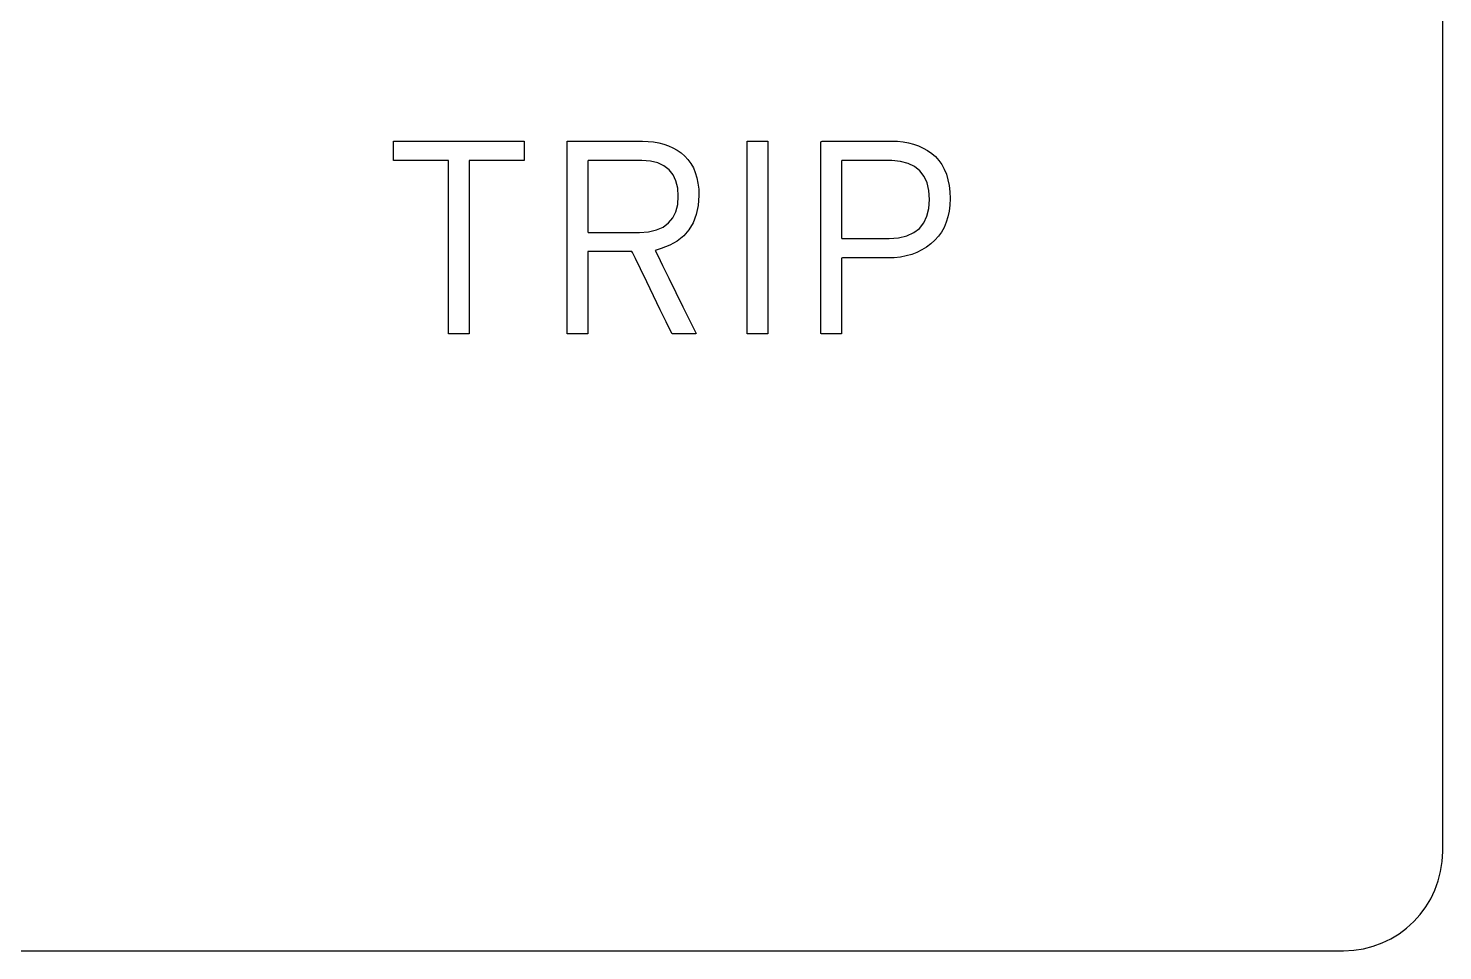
# Model space of a CAD drawing. Extents: x 1 to 47.7, y 0.2 to 35.
# Drawn here: x 18.44 to 19.867, y 8.999 to 9.929 of the extents above; entities that cross this region are included whole.
import ezdxf

# ---------------------------------------------------------------- set-up
doc = ezdxf.new("R2010")
doc.units = 0
doc.header["$MEASUREMENT"] = 0
doc.layers.add('5_1___24__TARGET_LEDS___12', color=7, linetype='CONTINUOUS')

msp = doc.modelspace()

# ---------------------------------------------------------------- linework, layer by layer
at = {"layer": '5_1___24__TARGET_LEDS___12'}
for points in [[(18.4012, 8.9994), (18.4513, 8.9994), (18.5007, 8.9994), (18.5493, 8.9994), (18.5971, 8.9994), (18.6441, 8.9994), (18.6903, 8.9994), (18.7357, 8.9994), (18.7802, 8.9994), (18.8239, 8.9994), (18.8667, 8.9994), (18.9087, 8.9994), (18.9497, 8.9994), (18.99, 8.9994), (19.0293, 8.9994), (19.0677, 8.9994), (19.1052, 8.9994), (19.1418, 8.9994), (19.1774, 8.9994), (19.2121, 8.9994), (19.2458, 8.9994), (19.2786, 8.9994), (19.3105, 8.9994), (19.3413, 8.9994), (19.3711, 8.9994), (19.4, 8.9994), (19.4278, 8.9994), (19.4546, 8.9994), (19.4804, 8.9994), (19.5051, 8.9994), (19.5288, 8.9994), (19.5515, 8.9994), (19.573, 8.9994), (19.5935, 8.9994), (19.6129, 8.9994), (19.6312, 8.9994), (19.6484, 8.9994), (19.6644, 8.9994), (19.6794, 8.9994), (19.6932, 8.9994), (19.7058, 8.9994), (19.7173, 8.9994), (19.7276, 8.9994), (19.7368, 8.9994), (19.7447, 8.9994), (19.7515, 8.9994), (19.757, 8.9994), (19.7614, 8.9994), (19.7645, 8.9994), (19.7664, 8.9994), (19.767, 8.9994), (19.7772, 8.9999), (19.7871, 9.0014), (19.7967, 9.0039), (19.8059, 9.0072), (19.8146, 9.0115), (19.8229, 9.0165), (19.8305, 9.0222), (19.8377, 9.0287), (19.8441, 9.0358), (19.8499, 9.0435), (19.8549, 9.0518), (19.8591, 9.0605), (19.8625, 9.0697), (19.8649, 9.0793), (19.8664, 9.0892), (19.867, 9.0994), (19.867, 9.1003), (19.867, 9.1032), (19.867, 9.1079), (19.867, 9.1145), (19.867, 9.1229), (19.867, 9.1331), (19.867, 9.145), (19.867, 9.1586), (19.867, 9.174), (19.867, 9.1909), (19.867, 9.2096), (19.867, 9.2298), (19.867, 9.2516), (19.867, 9.2749), (19.867, 9.2997), (19.867, 9.3261), (19.867, 9.3538), (19.867, 9.383), (19.867, 9.4136), (19.867, 9.4455), (19.867, 9.4788), (19.867, 9.5133), (19.867, 9.5491), (19.867, 9.5862), (19.867, 9.6245), (19.867, 9.6639), (19.867, 9.7045), (19.867, 9.7462), (19.867, 9.789), (19.867, 9.8329), (19.867, 9.8777), (19.867, 9.9236), (19.867, 9.9705)], [(18.8851, 9.7961), (18.8851, 9.6213), (18.8642, 9.6213), (18.8642, 9.7961), (18.8088, 9.7961), (18.8088, 9.8156), (18.9406, 9.8156), (18.9406, 9.7961), (18.8851, 9.7961)], [(19.1655, 9.6213), (19.1655, 9.8156), (19.1863, 9.8156), (19.1863, 9.6213), (19.1655, 9.6213)]]:
    msp.add_lwpolyline(points, dxfattribs=at)
for points in [[(19.1168, 9.7607), (19.116, 9.7506), (19.114, 9.7414), (19.111, 9.7333), (19.1067, 9.7261), (19.1014, 9.7199), (19.0949, 9.7147), (19.0874, 9.7105), (19.0786, 9.7073), (19.0727, 9.7053), (19.0753, 9.7001), (19.0801, 9.6902), (19.0864, 9.6773), (19.0935, 9.6628), (19.1006, 9.6485), (19.1068, 9.6357), (19.1115, 9.6262), (19.1138, 9.6215), (19.1134, 9.6213), (19.1114, 9.6213), (19.1082, 9.6213), (19.1042, 9.6213), (19.1, 9.6213), (19.096, 9.6213), (19.0926, 9.6213), (19.0904, 9.6213), (19.0896, 9.6213), (19.0878, 9.6249), (19.0837, 9.6335), (19.0778, 9.6455), (19.071, 9.6594), (19.0641, 9.6737), (19.0577, 9.6868), (19.0527, 9.6971), (19.0497, 9.7032), (19.0489, 9.7041), (19.0459, 9.7041), (19.0405, 9.7041), (19.0335, 9.7041), (19.0259, 9.7041), (19.0183, 9.7041), (19.0117, 9.7041), (19.0069, 9.7041), (19.0047, 9.7041), (19.0046, 9.7021), (19.0046, 9.6947), (19.0046, 9.6834), (19.0046, 9.6699), (19.0046, 9.6555), (19.0046, 9.642), (19.0046, 9.6307), (19.0046, 9.6234), (19.0046, 9.6213), (19.0035, 9.6213), (19.0013, 9.6213), (18.9982, 9.6213), (18.9947, 9.6213), (18.9911, 9.6213), (18.9878, 9.6213), (18.9853, 9.6213), (18.9839, 9.6213), (18.9837, 9.6235), (18.9837, 9.6377), (18.9837, 9.662), (18.9837, 9.6926), (18.9837, 9.7261), (18.9837, 9.7588), (18.9837, 9.787), (18.9837, 9.8071), (18.9837, 9.8156), (18.986, 9.8156), (18.9931, 9.8156), (19.0034, 9.8156), (19.0157, 9.8156), (19.0286, 9.8156), (19.0407, 9.8156), (19.0505, 9.8156), (19.0568, 9.8156), (19.0599, 9.8156), (19.0656, 9.8153), (19.071, 9.8147), (19.0762, 9.8138), (19.0812, 9.8124), (19.086, 9.8108), (19.0905, 9.8088), (19.0947, 9.8064), (19.0987, 9.8037), (19.1024, 9.8005), (19.1057, 9.7969), (19.1086, 9.7929), (19.1111, 9.7886), (19.1131, 9.7838), (19.1146, 9.7786), (19.1158, 9.773), (19.1165, 9.7671)], [(19.3701, 9.7576), (19.3698, 9.7511), (19.3691, 9.7449), (19.3679, 9.7391), (19.3662, 9.7337), (19.364, 9.7286), (19.3614, 9.7239), (19.3584, 9.7196), (19.3548, 9.7156), (19.3508, 9.712), (19.3464, 9.7087), (19.3417, 9.7058), (19.3367, 9.7034), (19.3314, 9.7014), (19.3258, 9.6999), (19.3199, 9.6987), (19.3136, 9.698), (19.3071, 9.6978), (19.305, 9.6978), (19.3006, 9.6978), (19.2942, 9.6978), (19.2866, 9.6978), (19.2786, 9.6978), (19.2712, 9.6978), (19.2652, 9.6978), (19.2615, 9.6978), (19.2607, 9.6974), (19.2607, 9.6928), (19.2607, 9.6838), (19.2607, 9.672), (19.2607, 9.6588), (19.2607, 9.6456), (19.2607, 9.6341), (19.2607, 9.6255), (19.2607, 9.6214), (19.2602, 9.6213), (19.2583, 9.6213), (19.2555, 9.6213), (19.2521, 9.6213), (19.2484, 9.6213), (19.245, 9.6213), (19.2421, 9.6213), (19.2403, 9.6213), (19.2398, 9.6216), (19.2398, 9.632), (19.2398, 9.6538), (19.2398, 9.6832), (19.2398, 9.7166), (19.2398, 9.7501), (19.2398, 9.7801), (19.2398, 9.8029), (19.2398, 9.8148), (19.241, 9.8156), (19.2468, 9.8156), (19.2561, 9.8156), (19.2675, 9.8156), (19.2798, 9.8156), (19.2916, 9.8156), (19.3014, 9.8156), (19.3081, 9.8156), (19.3109, 9.8156), (19.3169, 9.8154), (19.3226, 9.8148), (19.3281, 9.8138), (19.3333, 9.8124), (19.3382, 9.8107), (19.3429, 9.8086), (19.3473, 9.8061), (19.3515, 9.8032), (19.3553, 9.7999), (19.3587, 9.7961), (19.3617, 9.7918), (19.3642, 9.7872), (19.3663, 9.7821), (19.3679, 9.7766), (19.3691, 9.7707), (19.3698, 9.7643)], [(19.0959, 9.7599), (19.0953, 9.7682), (19.0935, 9.7754), (19.0906, 9.7815), (19.0866, 9.7866), (19.0815, 9.7906), (19.0752, 9.7935), (19.0678, 9.7953), (19.0593, 9.7961), (19.0561, 9.7961), (19.051, 9.7961), (19.0432, 9.7961), (19.0339, 9.7961), (19.0243, 9.7961), (19.0155, 9.7961), (19.0087, 9.7961), (19.005, 9.7961), (19.0046, 9.795), (19.0046, 9.7889), (19.0046, 9.7788), (19.0046, 9.7664), (19.0046, 9.7531), (19.0046, 9.7407), (19.0046, 9.7306), (19.0046, 9.7245), (19.0049, 9.7234), (19.0085, 9.7234), (19.015, 9.7234), (19.0233, 9.7234), (19.0324, 9.7234), (19.0412, 9.7234), (19.0485, 9.7234), (19.0534, 9.7234), (19.0567, 9.7234), (19.066, 9.7242), (19.074, 9.726), (19.0807, 9.7289), (19.0862, 9.733), (19.0905, 9.7381), (19.0936, 9.7442), (19.0954, 9.7515)], [(19.3493, 9.7568), (19.3486, 9.7657), (19.3468, 9.7734), (19.3438, 9.78), (19.3397, 9.7855), (19.3343, 9.7899), (19.3278, 9.7931), (19.3202, 9.7951), (19.3114, 9.7961), (19.3081, 9.7961), (19.3034, 9.7961), (19.2963, 9.7961), (19.2877, 9.7961), (19.2789, 9.7961), (19.2708, 9.7961), (19.2645, 9.7961), (19.261, 9.7961), (19.2607, 9.7949), (19.2607, 9.7883), (19.2607, 9.7774), (19.2607, 9.7639), (19.2607, 9.7495), (19.2607, 9.736), (19.2607, 9.7251), (19.2607, 9.7185), (19.261, 9.7173), (19.2642, 9.7173), (19.2702, 9.7173), (19.2778, 9.7173), (19.2862, 9.7173), (19.2943, 9.7173), (19.301, 9.7173), (19.3055, 9.7173), (19.3087, 9.7173), (19.3182, 9.7181), (19.3265, 9.7201), (19.3334, 9.7233), (19.3391, 9.7276), (19.3436, 9.7332), (19.3467, 9.7399), (19.3486, 9.7477)]]:
    msp.add_lwpolyline(points, close=True, dxfattribs=at)

doc.saveas('drawing.dxf')
